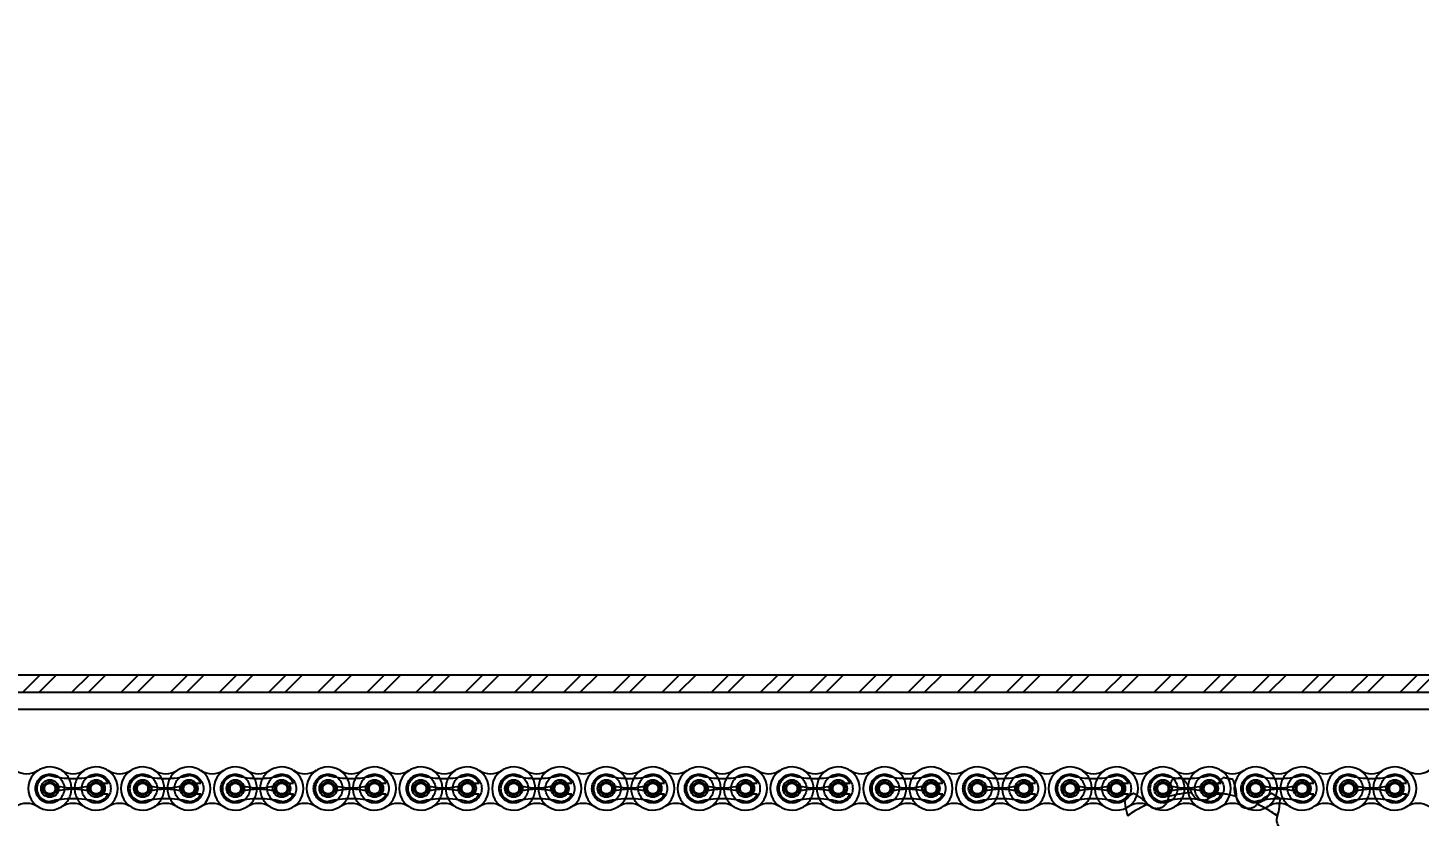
# Model space of a CAD drawing. Header units: metres. Extents: x 0 to 21025, y 0 to 14850.
# Drawn here: x 4994.7 to 5375.7, y 6396.1 to 6612 of the extents above; entities that cross this region are included whole.
import ezdxf

# ---------------------------------------------------------------- set-up
doc = ezdxf.new("R2010")
doc.units = ezdxf.units.M
doc.header["$LTSCALE"] = 25
doc.linetypes.add('HIDDEN2', pattern=[4.7625, 3.175, -1.5875])
for name, color, linetype in [('18_COTAS', 7, 'Continuous'), ('SHA', 7, 'Continuous'), ('SL4', 4, 'Continuous'), ('ST1', 7, 'HIDDEN2')]:
    doc.layers.add(name, color=color, linetype=linetype)
doc.styles.add('ROMANS', font='ROMANS.SHX')
doc.dimstyles.new('25___1-25', dxfattribs={"dimscale": 25, "dimtxt": 2.5, "dimasz": 2, "dimexe": 1.5, "dimexo": 1, "dimgap": 0.5, "dimtad": 1, "dimzin": 12, "dimtxsty": 'ROMANS', "dimcen": 0, "dimclrd": 256, "dimclre": 256, "dimclrt": 3, "dimazin": 3, "dimtfac": 1, "dimtmove": 0, "dimatfit": 0, "dimfxl": 1, "dimlwd": -1, "dimlwe": -1, "dimarcsym": 0})

# ---------------------------------------------------------------- blocks, each defined once
blk = doc.blocks.new('*D13')
at = {"layer": '18_COTAS', "transparency": 16777216}
for p, q in [((2083.56, 6357.87), (2083.56, 7037.95)), ((6382.51, 6357.87), (6382.51, 7037.95)), ((2133.56, 7000.45), (6332.51, 7000.45))]:
    blk.add_line(p, q, dxfattribs=at)
for points in [[(2133.56, 7008.78), (2133.56, 6992.11), (2083.56, 7000.45)], [(6332.51, 7008.78), (6332.51, 6992.11), (6382.51, 7000.45)]]:
    blk.add_solid(points, dxfattribs=at)
at = {"layer": 'Defpoints', "color": 0, "transparency": 16777216}
for p in [(6382.51, 7000.45), (2083.56, 6332.87), (6382.51, 6332.87)]:
    blk.add_point(p, dxfattribs=at)
at = {"layer": '18_COTAS', "color": 3, "transparency": 16777216, "insert": (4233.04, 7050.15), "char_height": 62.5, "attachment_point": 5, "style": 'ROMANS'}
blk.add_mtext('4298,95', dxfattribs=at)

msp = doc.modelspace()

# ---------------------------------------------------------------- hatches: boundary and pattern name
at = {"layer": 'SHA'}
h = msp.add_hatch(dxfattribs=at)
h.set_pattern_fill('ANSI32', color=256, style=0)
h.set_pattern_definition([(45, (-2913.5705, 2928.034), (-6.735192, 6.735192), []), (45, (-2909.08, 2928.034), (-6.735192, 6.735192), [])])
h.paths.add_polyline_path([(5535.514, 6434.865), (4210.539, 6434.865), (4210.539, 6430.103), (5535.514, 6430.103)], flags=0)

# ---------------------------------------------------------------- linework, layer by layer
at = {"layer": 'SL4'}
for p, q in [((4210.539, 6434.865), (5535.514, 6434.865)), ((4210.539, 6430.103), (5535.514, 6430.103)), ((5535.514, 6425.34), (4210.539, 6425.34)), ((5295.883, 6396.268), (5295.399, 6398.429))]:
    msp.add_line(p, q, dxfattribs=at)
at = {"layer": 'SL4', "flags": 128}
msp.add_lwpolyline([(5301.77, 6399.035), (5302.19, 6398.739), (5302.762, 6398.472)], dxfattribs=at)
at = {"layer": 'SL4'}
for centre, radius in [((5000.729, 6403.705), 2.399), ((5013.429, 6403.705), 2.399), ((5026.129, 6403.705), 2.398), ((5038.829, 6403.705), 2.398), ((5051.529, 6403.705), 2.399), ((5064.229, 6403.705), 2.399), ((5076.929, 6403.705), 2.398), ((5089.629, 6403.705), 2.398), ((5102.329, 6403.705), 2.399), ((5115.029, 6403.705), 2.399), ((5127.729, 6403.705), 2.398), ((5140.429, 6403.705), 2.398), ((5153.129, 6403.705), 2.399), ((5165.829, 6403.705), 2.399), ((5178.529, 6403.705), 2.398), ((5191.229, 6403.705), 2.399), ((5203.929, 6403.705), 2.399), ((5216.629, 6403.705), 2.399), ((5229.329, 6403.705), 2.398), ((5242.029, 6403.705), 2.398), ((5254.729, 6403.705), 2.399), ((5267.429, 6403.705), 2.399), ((5280.129, 6403.705), 2.398), ((5292.829, 6403.705), 2.399), ((5305.529, 6403.705), 2.398), ((5318.229, 6403.705), 2.399), ((5330.929, 6403.705), 2.398), ((5343.629, 6403.705), 2.398), ((5356.329, 6403.705), 2.398), ((5369.029, 6403.705), 2.398)]:
    msp.add_circle(centre, radius, dxfattribs=at)
for centre, radius, start, end in [((4994.379, 6413.698), 5.92, 237.56669, 302.43331), ((5000.729, 6403.705), 5.92, 57.56669, 302.43331), ((5007.079, 6413.698), 5.92, 237.56669, 302.43331), ((5013.429, 6403.705), 5.92, 237.56669, 122.43331), ((5019.779, 6413.698), 5.92, 237.56669, 302.43331), ((5026.129, 6403.705), 5.92, 57.56669, 302.43331), ((5032.479, 6413.698), 5.92, 237.56669, 302.43331), ((5038.829, 6403.705), 5.92, 237.56669, 122.43331), ((5045.179, 6413.698), 5.92, 237.56669, 302.43331), ((5051.529, 6403.705), 5.92, 57.56669, 302.43331), ((5057.879, 6413.698), 5.92, 237.56669, 302.43331), ((5064.229, 6403.705), 5.92, 237.56669, 122.43331), ((5070.579, 6413.698), 5.92, 237.56669, 302.43331), ((5076.929, 6403.705), 5.92, 57.56669, 302.43331), ((5083.279, 6413.698), 5.92, 237.56669, 302.43331), ((5089.629, 6403.705), 5.92, 237.56669, 122.43331), ((5095.979, 6413.698), 5.92, 237.56669, 302.43331), ((5102.329, 6403.705), 5.92, 57.56669, 302.43331), ((5108.679, 6413.698), 5.92, 237.56669, 302.43331), ((5115.029, 6403.705), 5.92, 237.56669, 122.43331), ((5121.379, 6413.698), 5.92, 237.56669, 302.43331), ((5127.729, 6403.705), 5.92, 57.56669, 302.43331), ((5134.079, 6413.698), 5.92, 237.56669, 302.43331), ((5140.429, 6403.705), 5.92, 237.56669, 122.43331), ((5146.779, 6413.698), 5.92, 237.56669, 302.43331), ((5153.129, 6403.705), 5.92, 57.56669, 302.43331), ((5159.479, 6413.698), 5.92, 237.56669, 302.43331), ((5165.829, 6403.705), 5.92, 237.56669, 122.43331), ((5172.179, 6413.698), 5.92, 237.56669, 302.43331), ((5178.529, 6403.705), 5.92, 57.56669, 302.43331), ((5184.879, 6413.698), 5.92, 237.56669, 302.43331), ((5191.229, 6403.705), 5.92, 237.56669, 122.43331), ((5197.579, 6413.698), 5.92, 237.56669, 302.43331), ((5203.929, 6403.705), 5.92, 57.56669, 302.43331), ((5210.279, 6413.698), 5.92, 237.56669, 302.43331), ((5216.629, 6403.705), 5.92, 237.56669, 122.43331), ((5222.979, 6413.698), 5.92, 237.56669, 302.43331), ((5229.329, 6403.705), 5.92, 57.56669, 302.43331), ((5235.679, 6413.698), 5.92, 237.56669, 302.43331), ((5242.029, 6403.705), 5.92, 237.56669, 122.43331), ((5248.379, 6413.698), 5.92, 237.56669, 302.43331), ((5254.729, 6403.705), 5.92, 57.56669, 302.43331), ((5261.079, 6413.698), 5.92, 237.56669, 302.43331), ((5267.429, 6403.705), 5.92, 237.56669, 122.43331), ((5273.779, 6413.698), 5.92, 237.56669, 302.43331), ((5280.129, 6403.705), 5.92, 57.56669, 302.43331), ((5286.479, 6413.698), 5.92, 237.56669, 302.43331), ((5292.829, 6403.705), 5.92, 237.56669, 122.43331), ((5299.179, 6413.698), 5.92, 237.56669, 302.43331), ((5305.529, 6403.705), 5.92, 57.56669, 302.43331), ((5311.879, 6413.698), 5.92, 237.56669, 302.43331), ((5318.229, 6403.705), 5.92, 237.56669, 122.43331), ((5324.579, 6413.698), 5.92, 237.56669, 302.43331), ((5330.929, 6403.705), 5.92, 57.56669, 302.43331), ((5337.279, 6413.698), 5.92, 237.56669, 302.43331), ((5343.629, 6403.705), 5.92, 237.56669, 122.43331), ((5349.979, 6413.698), 5.92, 237.56669, 302.43331), ((5356.329, 6403.705), 5.92, 57.56669, 302.43331), ((5362.679, 6413.698), 5.92, 237.56669, 302.43331), ((5369.029, 6403.705), 5.92, 237.56669, 122.43331), ((5375.379, 6413.698), 5.92, 237.56669, 302.43331), ((4994.379, 6393.712), 5.92, 57.56669, 122.43331), ((5007.079, 6393.712), 5.92, 57.56669, 122.43331), ((5019.779, 6393.712), 5.92, 57.56669, 122.43331), ((5032.479, 6393.712), 5.92, 57.56669, 122.43331), ((5045.179, 6393.712), 5.92, 57.56669, 122.43331), ((5057.879, 6393.712), 5.92, 57.56669, 122.43331), ((5070.579, 6393.712), 5.92, 57.56669, 122.43331), ((5083.279, 6393.712), 5.92, 57.56669, 122.43331), ((5095.979, 6393.712), 5.92, 57.56669, 122.43331), ((5108.679, 6393.712), 5.92, 57.56669, 122.43331), ((5121.379, 6393.712), 5.92, 57.56669, 122.43331), ((5134.079, 6393.712), 5.92, 57.56669, 122.43331), ((5146.779, 6393.712), 5.92, 57.56669, 122.43331), ((5159.479, 6393.712), 5.92, 57.56669, 122.43331), ((5172.179, 6393.712), 5.92, 57.56669, 122.43331), ((5184.879, 6393.712), 5.92, 57.56669, 122.43331), ((5197.579, 6393.712), 5.92, 57.56669, 122.43331), ((5210.279, 6393.712), 5.92, 57.56669, 122.43331), ((5222.979, 6393.712), 5.92, 57.56669, 122.43331), ((5235.679, 6393.712), 5.92, 57.56669, 122.43331), ((5248.379, 6393.712), 5.92, 57.56669, 122.43331), ((5261.079, 6393.712), 5.92, 57.56669, 122.43331), ((5273.779, 6393.712), 5.92, 57.56669, 122.43331), ((5286.479, 6393.712), 5.92, 57.56669, 122.43331), ((5316.357, 6367.135), 35.607, 115.36385, 125.09934), ((5299.179, 6393.712), 5.92, 57.56669, 122.43331), ((5311.879, 6393.712), 5.92, 57.56669, 122.43331), ((5324.579, 6393.712), 5.92, 57.56669, 122.43331), ((5328.874, 6401.525), 3.238, 223.24736, 263.25595), ((5316.357, 6367.135), 35.607, 54.90066, 61.27087), ((5337.279, 6393.712), 5.92, 57.56669, 122.43331), ((5349.979, 6393.712), 5.92, 57.56669, 122.43331), ((5362.679, 6393.712), 5.92, 57.56669, 122.43331), ((5375.379, 6393.712), 5.92, 57.56669, 122.43331), ((5310.599, 6400.772), 15.39, 197.01769, 197.5), ((5339.881, 6395.17), 3.238, 162.5, 297.5), ((5322.115, 6400.772), 15.39, 342.5, 342.98231)]:
    msp.add_arc(centre, radius, start, end, dxfattribs=at)
msp.add_open_spline([(5337.407, 6399.513), (5337.394, 6399.199), (5337.35, 6398.118), (5337.046, 6397.036), (5336.831, 6396.268)], degree=3, knots=[0, 0, 0, 0, 0.290266, 1, 1, 1, 1], dxfattribs=at)
at = {"layer": 'ST1'}
for p, q in [((5535.514, 6425.34), (4210.539, 6425.34)), ((5014.536, 6405.181), (5016.66, 6405.181)), ((5039.936, 6405.181), (5042.06, 6405.181)), ((5065.336, 6405.181), (5067.46, 6405.181)), ((5090.736, 6405.181), (5092.86, 6405.181)), ((5116.136, 6405.181), (5118.26, 6405.181)), ((5141.536, 6405.181), (5143.66, 6405.181)), ((5166.936, 6405.181), (5169.059, 6405.181)), ((5192.336, 6405.181), (5194.459, 6405.181)), ((5217.736, 6405.181), (5219.859, 6405.181)), ((5243.136, 6405.181), (5245.259, 6405.181)), ((5268.536, 6405.181), (5270.659, 6405.181)), ((5293.936, 6405.181), (5296.059, 6405.181)), ((5319.336, 6405.181), (5321.459, 6405.181)), ((5344.736, 6405.181), (5346.859, 6405.181)), ((5370.136, 6405.181), (5372.259, 6405.181)), ((5014.536, 6402.229), (5016.66, 6402.229)), ((5039.936, 6402.229), (5042.06, 6402.229)), ((5065.336, 6402.229), (5067.46, 6402.229)), ((5090.736, 6402.229), (5092.86, 6402.229)), ((5116.136, 6402.229), (5118.26, 6402.229)), ((5141.536, 6402.229), (5143.66, 6402.229)), ((5166.936, 6402.229), (5169.059, 6402.229)), ((5192.336, 6402.229), (5194.459, 6402.229)), ((5217.736, 6402.229), (5219.859, 6402.229)), ((5243.136, 6402.229), (5245.259, 6402.229)), ((5268.536, 6402.229), (5270.659, 6402.229)), ((5293.936, 6402.229), (5296.059, 6402.229)), ((5319.336, 6402.229), (5321.459, 6402.229)), ((5337.503, 6401.018), (5337.407, 6399.513)), ((5344.736, 6402.229), (5346.859, 6402.229)), ((5370.136, 6402.229), (5372.259, 6402.229)), ((5301.104, 6399.31), (5301.364, 6399.433)), ((5301.452, 6399.338), (5301.77, 6399.035))]:
    msp.add_line(p, q, dxfattribs=at)
for centre, radius in [((5000.729, 6403.705), 3.96), ((5000.729, 6403.705), 1.845), ((5000.729, 6403.705), 1.476), ((5013.429, 6403.705), 3.96), ((5013.429, 6403.705), 1.845), ((5013.429, 6403.705), 1.476), ((5026.129, 6403.705), 3.96), ((5026.129, 6403.705), 1.845), ((5026.129, 6403.705), 1.476), ((5038.829, 6403.705), 3.96), ((5038.829, 6403.705), 1.845), ((5038.829, 6403.705), 1.476), ((5051.529, 6403.705), 3.96), ((5051.529, 6403.705), 1.845), ((5051.529, 6403.705), 1.476), ((5064.229, 6403.705), 3.96), ((5064.229, 6403.705), 1.845), ((5064.229, 6403.705), 1.476), ((5076.929, 6403.705), 3.96), ((5076.929, 6403.705), 1.845), ((5076.929, 6403.705), 1.476), ((5089.629, 6403.705), 3.96), ((5089.629, 6403.705), 1.845), ((5089.629, 6403.705), 1.476), ((5102.329, 6403.705), 3.96), ((5102.329, 6403.705), 1.845), ((5102.329, 6403.705), 1.476), ((5115.029, 6403.705), 3.96), ((5115.029, 6403.705), 1.845), ((5115.029, 6403.705), 1.476), ((5127.729, 6403.705), 3.96), ((5127.729, 6403.705), 1.845), ((5127.729, 6403.705), 1.476), ((5140.429, 6403.705), 3.96), ((5140.429, 6403.705), 1.845), ((5140.429, 6403.705), 1.476), ((5153.129, 6403.705), 3.96), ((5153.129, 6403.705), 1.845), ((5153.129, 6403.705), 1.476), ((5165.829, 6403.705), 3.96), ((5165.829, 6403.705), 1.845), ((5165.829, 6403.705), 1.476), ((5178.529, 6403.705), 3.96), ((5178.529, 6403.705), 1.845), ((5178.529, 6403.705), 1.476), ((5191.229, 6403.705), 3.96), ((5191.229, 6403.705), 1.845), ((5191.229, 6403.705), 1.476), ((5203.929, 6403.705), 3.96), ((5203.929, 6403.705), 1.845), ((5203.929, 6403.705), 1.476), ((5216.629, 6403.705), 3.96), ((5216.629, 6403.705), 1.845), ((5216.629, 6403.705), 1.476), ((5229.329, 6403.705), 3.96), ((5229.329, 6403.705), 1.845), ((5229.329, 6403.705), 1.476), ((5242.029, 6403.705), 3.96), ((5242.029, 6403.705), 1.845), ((5242.029, 6403.705), 1.476), ((5254.729, 6403.705), 3.96), ((5254.729, 6403.705), 1.845), ((5254.729, 6403.705), 1.476), ((5267.429, 6403.705), 3.96), ((5267.429, 6403.705), 1.845), ((5267.429, 6403.705), 1.476), ((5280.129, 6403.705), 3.96), ((5280.129, 6403.705), 1.845), ((5280.129, 6403.705), 1.476), ((5292.829, 6403.705), 3.96), ((5292.829, 6403.705), 1.845), ((5292.829, 6403.705), 1.476), ((5305.529, 6403.705), 3.96), ((5305.529, 6403.705), 1.845), ((5305.529, 6403.705), 1.476), ((5318.229, 6403.705), 3.96), ((5318.229, 6403.705), 1.845), ((5318.229, 6403.705), 1.476), ((5330.929, 6403.705), 3.96), ((5330.929, 6403.705), 1.845), ((5330.929, 6403.705), 1.476), ((5343.629, 6403.705), 3.96), ((5343.629, 6403.705), 1.845), ((5343.629, 6403.705), 1.476), ((5356.329, 6403.705), 3.96), ((5356.329, 6403.705), 1.845), ((5356.329, 6403.705), 1.476), ((5369.029, 6403.705), 3.96), ((5369.029, 6403.705), 1.845), ((5369.029, 6403.705), 1.476)]:
    msp.add_circle(centre, radius, dxfattribs=at)
for centre, radius, start, end in [((5000.729, 6403.705), 5.92, 302.43324, 57.56676), ((5013.429, 6403.705), 5.92, 122.43324, 237.56676), ((5026.129, 6403.705), 5.92, 302.43328, 57.56672), ((5038.829, 6403.705), 5.92, 122.43324, 237.56676), ((5051.529, 6403.705), 5.92, 302.43324, 57.56676), ((5064.229, 6403.705), 5.92, 122.43324, 237.56676), ((5076.929, 6403.705), 5.92, 302.43324, 57.56676), ((5089.629, 6403.705), 5.92, 122.43324, 237.56676), ((5102.329, 6403.705), 5.92, 302.43324, 57.56676), ((5115.029, 6403.705), 5.92, 122.43324, 237.56676), ((5127.729, 6403.705), 5.92, 302.43324, 57.56676), ((5140.429, 6403.705), 5.92, 122.43324, 237.56676), ((5153.129, 6403.705), 5.92, 302.43328, 57.56676), ((5165.829, 6403.705), 5.92, 122.43324, 237.56676), ((5178.529, 6403.705), 5.92, 302.43324, 57.56676), ((5191.229, 6403.705), 5.92, 122.43324, 237.56676), ((5203.929, 6403.705), 5.92, 302.43324, 57.56676), ((5216.629, 6403.705), 5.92, 122.43324, 237.56676), ((5229.329, 6403.705), 5.92, 302.43324, 57.56676), ((5242.029, 6403.705), 5.92, 122.43324, 237.56676), ((5254.729, 6403.705), 5.92, 302.43324, 57.56676), ((5267.429, 6403.705), 5.92, 122.43324, 237.56676), ((5280.129, 6403.705), 5.92, 302.43324, 57.56676), ((5292.829, 6403.705), 5.92, 122.43324, 237.56676), ((5305.529, 6403.705), 5.92, 302.43324, 57.56676), ((5318.229, 6403.705), 5.92, 122.43324, 237.56676), ((5330.929, 6403.705), 5.92, 302.43324, 57.56676), ((5343.629, 6403.705), 5.92, 122.43324, 237.56676), ((5356.329, 6403.705), 5.92, 302.43324, 57.56676), ((5369.029, 6403.705), 5.92, 122.43324, 237.56676), ((5000.729, 6403.705), 3.552, 90, 270), ((5007.079, 6432.802), 26.322, 256.04015, 283.95985), ((5013.429, 6403.705), 3.552, 24.55336, 90), ((5026.129, 6403.705), 3.552, 90, 270), ((5032.479, 6432.802), 26.322, 256.04015, 283.95985), ((5038.829, 6403.705), 3.552, 24.55336, 90), ((5051.529, 6403.705), 3.552, 90, 270), ((5057.879, 6432.802), 26.322, 256.04015, 283.95985), ((5064.229, 6403.705), 3.552, 24.55336, 90), ((5076.929, 6403.705), 3.552, 90, 270), ((5083.279, 6432.802), 26.322, 256.04015, 283.95985), ((5089.629, 6403.705), 3.552, 24.55336, 90), ((5102.329, 6403.705), 3.552, 90, 270), ((5108.679, 6432.802), 26.322, 256.04015, 283.95985), ((5115.029, 6403.705), 3.552, 24.55336, 90), ((5127.729, 6403.705), 3.552, 90, 270), ((5134.079, 6432.802), 26.322, 256.04015, 283.95985), ((5140.429, 6403.705), 3.552, 24.55336, 90), ((5153.129, 6403.705), 3.552, 90, 270), ((5159.479, 6432.802), 26.322, 256.04015, 283.95985), ((5165.829, 6403.705), 3.552, 24.55336, 90), ((5178.529, 6403.705), 3.552, 90, 270), ((5184.879, 6432.802), 26.322, 256.04015, 283.95985), ((5191.229, 6403.705), 3.552, 24.55336, 90), ((5203.929, 6403.705), 3.552, 90, 270), ((5210.279, 6432.802), 26.322, 256.04015, 283.95985), ((5216.629, 6403.705), 3.552, 24.55336, 90), ((5229.329, 6403.705), 3.552, 90, 270), ((5235.679, 6432.802), 26.322, 256.04015, 283.95985), ((5242.029, 6403.705), 3.552, 24.55336, 90), ((5254.729, 6403.705), 3.552, 90, 270), ((5261.079, 6432.802), 26.322, 256.04015, 283.95985), ((5267.429, 6403.705), 3.552, 24.55336, 90), ((5280.129, 6403.705), 3.552, 90, 270), ((5286.479, 6432.802), 26.322, 256.04015, 283.95985), ((5292.829, 6403.705), 3.552, 24.55336, 90), ((5305.529, 6403.705), 3.552, 90, 270), ((5311.879, 6432.802), 26.322, 256.04015, 283.95985), ((5316.357, 6367.135), 39.94, 98.03204, 101.96796), ((5318.229, 6403.705), 3.552, 24.55336, 90), ((5316.357, 6367.135), 39.94, 78.03204, 81.96796), ((5330.929, 6403.705), 3.552, 90, 270), ((5337.279, 6432.802), 26.322, 256.04015, 283.95985), ((5343.629, 6403.705), 3.552, 24.55336, 90), ((5356.329, 6403.705), 3.552, 90, 270), ((5362.679, 6432.802), 26.322, 256.04015, 283.95985), ((5369.029, 6403.705), 3.552, 24.55336, 90), ((5007.079, 6374.609), 26.322, 76.04015, 103.95985), ((5007.079, 6420.058), 16.175, 252.993, 287.007), ((5007.079, 6387.353), 16.175, 72.993, 107.007), ((5013.429, 6403.705), 3.552, 270, 335.44664), ((5032.479, 6374.609), 26.322, 76.04015, 103.95985), ((5032.479, 6420.058), 16.175, 252.993, 287.007), ((5032.479, 6387.353), 16.175, 72.993, 107.007), ((5038.829, 6403.705), 3.552, 270, 335.44664), ((5057.879, 6374.609), 26.322, 76.04015, 103.95985), ((5057.879, 6420.058), 16.175, 252.993, 287.007), ((5057.879, 6387.353), 16.175, 72.993, 107.007), ((5064.229, 6403.705), 3.552, 270, 335.44664), ((5083.279, 6374.609), 26.322, 76.04015, 103.95985), ((5083.279, 6420.058), 16.175, 252.993, 287.007), ((5083.279, 6387.353), 16.175, 72.993, 107.007), ((5089.629, 6403.705), 3.552, 270, 335.44664), ((5108.679, 6374.609), 26.322, 76.04015, 103.95985), ((5108.679, 6420.058), 16.175, 252.993, 287.007), ((5108.679, 6387.353), 16.175, 72.993, 107.007), ((5115.029, 6403.705), 3.552, 270, 335.44664), ((5134.079, 6374.609), 26.322, 76.04015, 103.95985), ((5134.079, 6420.058), 16.175, 252.993, 287.007), ((5134.079, 6387.353), 16.175, 72.993, 107.007), ((5140.429, 6403.705), 3.552, 270, 335.44664), ((5159.479, 6374.609), 26.322, 76.04015, 103.95985), ((5159.479, 6420.058), 16.175, 252.993, 287.007), ((5159.479, 6387.353), 16.175, 72.993, 107.007), ((5165.829, 6403.705), 3.552, 270, 335.44664), ((5184.879, 6374.609), 26.322, 76.04015, 103.95985), ((5184.879, 6420.058), 16.175, 252.993, 287.007), ((5184.879, 6387.353), 16.175, 72.993, 107.007), ((5191.229, 6403.705), 3.552, 270, 335.44664), ((5210.279, 6374.609), 26.322, 76.04015, 103.95985), ((5210.279, 6420.058), 16.175, 252.993, 287.007), ((5210.279, 6387.353), 16.175, 72.993, 107.007), ((5216.629, 6403.705), 3.552, 270, 335.44664), ((5235.679, 6374.609), 26.322, 76.04015, 103.95985), ((5235.679, 6420.058), 16.175, 252.993, 287.007), ((5235.679, 6387.353), 16.175, 72.993, 107.007), ((5242.029, 6403.705), 3.552, 270, 335.44664), ((5261.079, 6374.609), 26.322, 76.04015, 103.95985), ((5261.079, 6420.058), 16.175, 252.993, 287.007), ((5261.079, 6387.353), 16.175, 72.993, 107.007), ((5267.429, 6403.705), 3.552, 270, 335.44664), ((5286.479, 6374.609), 26.322, 76.04015, 103.95985), ((5286.479, 6420.058), 16.175, 252.993, 287.007), ((5286.479, 6387.353), 16.175, 72.993, 107.007), ((5292.829, 6403.705), 3.552, 270, 335.44664), ((5316.357, 6367.135), 39.94, 118.03204, 121.96796), ((5303.84, 6401.525), 3.238, 250.55662, 357.5), ((5311.879, 6374.609), 26.322, 76.04015, 103.95985), ((5322.45, 6400.713), 15.39, 177.01769, 177.5), ((5316.357, 6367.135), 35.607, 94.90066, 105.09934), ((5316.357, 6367.135), 35.607, 94.90066, 105.09934), ((5311.879, 6420.058), 16.175, 252.993, 287.007), ((5311.879, 6387.353), 16.175, 72.993, 107.007), ((5299.146, 6396.604), 15.39, 22.5, 22.98231), ((5316.357, 6403.732), 3.238, 202.5, 337.5), ((5318.229, 6403.705), 3.552, 270, 335.44664), ((5333.567, 6396.604), 15.39, 157.01769, 157.5), ((5316.357, 6367.135), 35.607, 74.90066, 85.09934), ((5316.357, 6367.135), 35.607, 74.90066, 85.09934), ((5310.263, 6400.713), 15.39, 2.5, 2.98231), ((5328.874, 6401.525), 3.238, 182.5, 223.24736), ((5337.279, 6374.609), 26.322, 76.04015, 103.95985), ((5337.279, 6420.058), 16.175, 252.993, 287.007), ((5337.279, 6387.353), 16.175, 72.993, 107.007), ((5316.357, 6367.135), 39.94, 58.03204, 61.96796), ((5343.629, 6403.705), 3.552, 270, 335.44664), ((5362.679, 6374.609), 26.322, 76.04015, 103.95985), ((5362.679, 6420.058), 16.175, 252.993, 287.007), ((5362.679, 6387.353), 16.175, 72.993, 107.007), ((5369.029, 6403.705), 3.552, 270, 335.44664), ((5316.357, 6367.135), 35.607, 114.90066, 125.09934), ((5290.105, 6388.94), 15.39, 42.5, 42.98231), ((5328.874, 6401.525), 3.238, 263.25595, 317.5), ((5342.608, 6388.94), 15.39, 137.01769, 137.5), ((5316.357, 6367.135), 35.607, 54.90066, 65.09934), ((5316.357, 6367.135), 35.607, 61.27087, 65.09934)]:
    msp.add_arc(centre, radius, start, end, dxfattribs=at)
for points, knots in [([(5307.081, 6401.513), (5307.154, 6402.304), (5307.305, 6403.935), (5307.813, 6405.435), (5308.075, 6406.207)], [0, 0, 0, 0, 0.4847248, 1, 1, 1, 1]), ([(5310.776, 6406.684), (5311.286, 6406.047), (5312.276, 6404.812), (5312.976, 6403.331), (5313.315, 6402.613)], [0, 0, 0, 0, 0.5152575, 1, 1, 1, 1]), ([(5319.399, 6402.613), (5319.738, 6403.331), (5320.437, 6404.812), (5321.427, 6406.047), (5321.937, 6406.684)], [0, 0, 0, 0, 0.4847352, 1, 1, 1, 1]), ([(5324.639, 6406.207), (5324.9, 6405.435), (5325.408, 6403.935), (5325.559, 6402.304), (5325.632, 6401.513)], [0, 0, 0, 0, 0.5152541, 1, 1, 1, 1]), ([(5295.399, 6398.429), (5295.388, 6398.477), (5295.191, 6399.34), (5295.201, 6400.203), (5295.211, 6401.018)], [0, 0, 0, 0, 0.05481696, 1, 1, 1, 1]), ([(5297.586, 6402.39), (5298.283, 6401.966), (5299.636, 6401.144), (5300.8, 6399.991), (5301.364, 6399.433)], [0, 0, 0, 0, 0.5152633, 1, 1, 1, 1]), ([(5331.349, 6399.433), (5331.913, 6399.991), (5333.077, 6401.144), (5334.43, 6401.966), (5335.127, 6402.39)], [0, 0, 0, 0, 0.4847365, 1, 1, 1, 1])]:
    msp.add_open_spline(points, degree=3, knots=knots, dxfattribs=at)

# ---------------------------------------------------------------- dimensions: what is measured, and where the dimension line sits
at = {"layer": '18_COTAS'}
dim = msp.add_linear_dim(base=(6382.514, 7000.445), p1=(2083.564, 6332.865), p2=(6382.514, 6332.865), dimstyle='25___1-25', dxfattribs=at)
dim.commit()
dim.dimension.update_dxf_attribs({"geometry": '*D13', "text_midpoint": (4233.039, 7050.147)})

doc.saveas('drawing.dxf')
